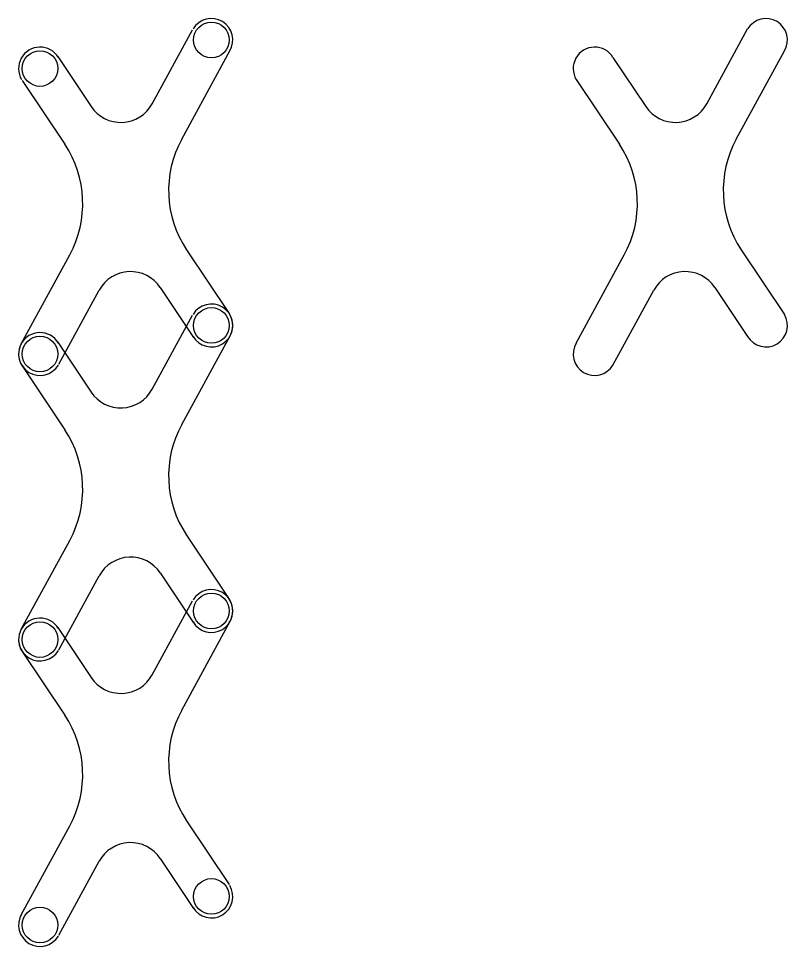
# Model space of a CAD drawing. Header units: millimetres. Extents: x 7085 to 25803, y -5245 to 9436.
# Drawn here: x 10579 to 11117, y 2304 to 2954 of the extents above; entities that cross this region are included whole.
import ezdxf

# ---------------------------------------------------------------- set-up
doc = ezdxf.new("R2010")
doc.units = ezdxf.units.MM

msp = doc.modelspace()

# ---------------------------------------------------------------- linework, layer by layer
for p, q in [((10672.58994, 2893.82813), (10700.90074, 2945.73126)), ((11060.90169, 2893.82813), (11089.51852, 2946.26591)), ((10606.54993, 2926.86898), (10629.84129, 2891.93193)), ((10693.28678, 2869.12252), (10727.2376, 2931.36569)), ((10995.24331, 2926.26591), (11018.15304, 2891.93193)), ((11081.59853, 2869.12252), (11115.24331, 2930.83104)), ((10581.58842, 2910.22797), (10611.41316, 2865.49085)), ((10969.51852, 2910.83104), (10999.72491, 2865.49085)), ((10696.72518, 2791.6061), (10726.54993, 2746.86898)), ((11085.03692, 2791.6061), (11115.24331, 2746.26591)), ((10580.90074, 2725.73126), (10614.85156, 2787.97443)), ((10969.51852, 2726.26591), (11003.1633, 2787.97443)), ((10607.2376, 2711.36569), (10635.5484, 2763.26882)), ((10678.29705, 2765.16502), (10701.58842, 2730.22797)), ((10995.24331, 2710.83104), (11023.86015, 2763.26882)), ((11066.60879, 2765.16502), (11089.51852, 2730.83104)), ((10672.58994, 2693.82813), (10700.90074, 2745.73126)), ((10693.28678, 2669.12252), (10727.2376, 2731.36569)), ((10606.54993, 2726.86898), (10629.84129, 2691.93193)), ((10581.58842, 2710.22797), (10611.41316, 2665.49085)), ((10580.90074, 2525.73126), (10614.85156, 2587.97443)), ((10696.72518, 2591.6061), (10726.54993, 2546.86898)), ((10607.2376, 2511.36569), (10635.5484, 2563.26882)), ((10678.29705, 2565.16502), (10701.58842, 2530.22797)), ((10672.58994, 2493.82813), (10700.90074, 2545.73126)), ((10693.28678, 2469.12252), (10727.2376, 2531.36569)), ((10606.54993, 2526.86898), (10629.84129, 2491.93193)), ((10581.58842, 2510.22797), (10611.41316, 2465.49085)), ((10580.90074, 2325.73126), (10614.85156, 2387.97443)), ((10696.72518, 2391.6061), (10726.54993, 2346.86898)), ((10607.2376, 2311.36569), (10635.5484, 2363.26882)), ((10678.29705, 2365.16502), (10701.58842, 2330.22797))]:
    msp.add_line(p, q)
for centre in [(10714.06917, 2938.54847), (10714.06917, 2938.54847), (10594.06917, 2918.54847), (10594.06917, 2918.54847), (10714.06917, 2738.54847), (10714.06917, 2738.54847), (10714.06917, 2738.54847), (10594.06917, 2718.54847), (10594.06917, 2718.54847), (10594.06917, 2718.54847), (10714.06917, 2538.54847), (10714.06917, 2538.54847), (10714.06917, 2538.54847), (10594.06917, 2518.54847), (10594.06917, 2518.54847), (10594.06917, 2518.54847), (10714.06917, 2338.54847), (10594.06917, 2318.54847)]:
    msp.add_circle(centre, 12.5)
for centre, radius, start, end in [((10714.06917, 2938.54847), 15, 329.03624347, 149.03624347), ((11102.38092, 2938.54847), 15, 329.03624347, 149.03624347), ((10594.06917, 2918.54847), 15, 30.96375653, 210.96375653), ((10982.38092, 2918.54847), 15, 30.96375653, 210.96375653), ((10650.64255, 2905.79943), 25, 213.69006753, 331.38954033), ((11038.9543, 2905.79943), 25, 213.69006753, 331.38954033), ((10759.12895, 2833.20861), 75, 151.38954033, 213.69006753), ((11147.4407, 2833.20861), 75, 151.38954033, 213.69006753), ((10549.00939, 2823.88834), 75, 331.38954033, 33.69006753), ((10937.32114, 2823.88834), 75, 331.38954033, 33.69006753), ((10657.49579, 2751.29752), 25, 33.69006753, 151.38954033), ((11045.80754, 2751.29752), 25, 33.69006753, 151.38954033), ((10714.06917, 2738.54847), 15, 329.03624347, 149.03624347), ((10714.06917, 2738.54847), 15, 210.96375653, 30.96375653), ((11102.38092, 2738.54847), 15, 210.96375653, 30.96375653), ((10594.06917, 2718.54847), 15, 30.96375653, 210.96375653), ((10594.06917, 2718.54847), 15, 149.03624347, 329.03624347), ((10982.38092, 2718.54847), 15, 149.03624347, 329.03624347), ((10650.64255, 2705.79943), 25, 213.69006753, 331.38954033), ((10549.00939, 2623.88834), 75, 331.38954033, 33.69006753), ((10759.12895, 2633.20861), 75, 151.38954033, 213.69006753), ((10657.49579, 2551.29752), 25, 33.69006753, 151.38954033), ((10714.06917, 2538.54847), 15, 329.03624347, 149.03624347), ((10714.06917, 2538.54847), 15, 210.96375653, 30.96375653), ((10594.06917, 2518.54847), 15, 30.96375653, 210.96375653), ((10594.06917, 2518.54847), 15, 149.03624347, 329.03624347), ((10650.64255, 2505.79943), 25, 213.69006753, 331.38954033), ((10549.00939, 2423.88834), 75, 331.38954033, 33.69006753), ((10759.12895, 2433.20861), 75, 151.38954033, 213.69006753), ((10657.49579, 2351.29752), 25, 33.69006753, 151.38954033), ((10714.06917, 2338.54847), 15, 210.96375653, 30.96375653), ((10594.06917, 2318.54847), 15, 149.03624347, 329.03624347)]:
    msp.add_arc(centre, radius, start, end)

doc.saveas('drawing.dxf')
